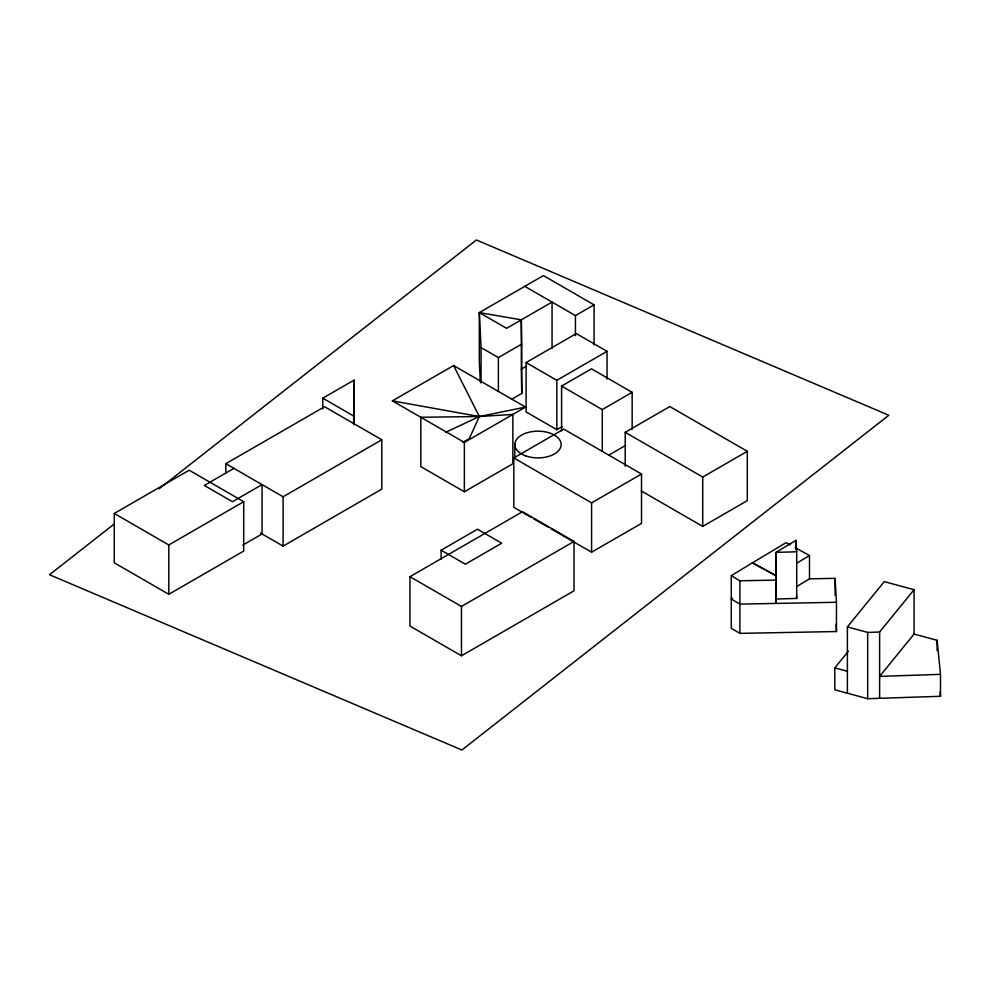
<?xml version="1.0" encoding="UTF-8"?>
<svg xmlns="http://www.w3.org/2000/svg" width="990" height="990" viewBox="0 0 990 990"><rect width="100%" height="100%" fill="white"/><g stroke="black" fill="none" stroke-linecap="round" stroke-linejoin="round"><path stroke-width="1.49" d="M796.641 586.575L809.498 578.841L835.102 578.333L836.463 602.279L836.463 631.533L739.889 633.365L731.264 628.279L731.264 575.697L752.474 562.803L775.987 575.685L775.999 552.37L795.774 540.441L796.715 551.801L796.715 598.443L775.999 599.012L775.999 552.37L796.715 551.801M353.616 423.695L354.074 380.123L322.789 398.178L322.789 408.981M453.593 365.533L525.566 407.088L464.36 442.419L392.399 400.876L453.593 365.533L479.346 416.53L469.297 438.607L462.738 442.394M847.39 693.198L847.39 626.918L884.256 581.625L914.055 589.706L914.055 634.058L879.615 676.38L940.5 674.351L940.5 696.292L867.673 698.705L834.818 689.783L834.818 667.854L848.393 651.173M879.615 698.309L879.615 632.028L914.055 589.706M113.961 524.18L49.5 574.732L461.897 750.024L888.797 415.268L476.388 239.976L158.957 488.899M732.588 598.207L731.264 599.024L739.889 604.11L836.463 602.279M796.604 563.285L809.486 555.526L795.18 547.656M114.271 513.464L189.164 470.225L243.713 501.707L243.713 551.059L168.807 594.297L114.271 562.803L114.271 513.464L168.807 544.958L243.713 501.707M480.311 381.707L479.333 361.932L479.333 312.593L543.411 275.591L594.062 304.846L594.062 344.928M225.831 472.948L225.831 463.704L324.534 406.717L381.793 439.783L381.793 489.134L283.103 546.109L260.469 533.041M233.925 468.369L204.311 485.471L232.452 501.707L262.065 484.617L262.065 533.957L242.748 545.106M481.066 347.577L498.378 357.576L521.755 344.087L521.322 319.832L479.333 312.593L481.066 347.577L481.066 383.043M524.787 286.345L575.438 315.587L594.062 304.846M225.831 463.704L283.103 496.77L381.793 439.783M562.11 426.616L556.826 429.672L526.086 411.927L526.086 362.575L576.304 333.581L607.043 351.326L607.043 379.083M511.372 399.428L521.755 393.426L521.322 369.183L526.655 366.102M526.086 362.575L556.826 380.321L607.043 351.326M561.59 430.786L561.59 386.075L591.463 368.825L632.152 392.325L632.152 429.326M530.962 517.201L513.822 507.301L513.822 457.962L563.755 429.128L641.52 474.037L641.52 523.376L591.587 552.197L550.725 528.611M561.59 386.075L602.279 409.563L632.152 392.325M464.36 491.77L512.857 463.766L512.857 414.414L479.346 416.53L420.8 417.273L420.8 466.612L464.36 491.77L464.36 442.419M625.222 466.24L625.222 432.308L669.822 406.568L747.314 451.304L747.314 500.655L702.714 526.395L641.26 490.916M441.119 550.205L477.489 529.205L501.732 543.201L465.362 564.201L441.119 550.205L441.119 559.449M608.776 455.165L625.655 445.413M409.947 576.7L522.51 511.706L574.027 541.456L574.027 590.795L461.464 655.788L409.947 626.039L409.947 576.7L461.464 606.437L574.027 541.456M513.822 457.962L591.587 502.858L641.52 474.037M625.222 432.308L702.714 477.056L747.314 451.304M445.884 432.197L479.346 416.53L525.566 407.088M847.39 626.918L867.673 632.424L879.615 632.028M731.264 575.697L739.889 580.784L776.247 580.091L776.247 603.417L775.999 599.012M392.399 400.876L479.346 416.53M914.055 634.058L937.109 640.307L940.5 674.351M834.818 667.854L847.39 671.27M775.987 575.697L752.462 562.803L786.085 542.644L789.983 544.785M479.333 312.593L506.608 328.334L552.061 302.086L552.061 348.356M533.598 518.723L548.089 527.088M322.789 398.178L353.616 415.986M940.079 692.035L940.5 696.292M796.48 595.609L796.715 598.443M836.043 624.047L836.463 631.533M775.999 575.685L776.247 580.091M809.486 555.526L809.498 578.841M937.109 640.307L937.109 650.541M867.673 632.424L867.673 698.705M835.102 578.333L835.102 595.275M739.889 580.784L739.889 633.365M702.714 477.056L702.714 526.395M602.279 409.563L602.279 451.205M591.587 502.858L591.587 552.197M575.438 315.587L575.438 335.635M556.826 380.321L556.826 429.672M521.755 344.087L521.755 393.426M521.322 319.832L521.322 369.183M514.837 444.065L514.837 457.937M498.378 357.576L498.378 391.508M461.464 606.437L461.464 655.788M354.074 380.123L354.074 424.834M283.103 496.77L283.103 546.109M168.807 544.958L168.807 594.297M795.774 540.441L795.774 549.19L795.774 540.441M525.69 455.87A23.154 13.365 0 0 0 561.12 445.017A23.154 13.365 0 0 0 527.125 432.729A23.154 13.365 0 0 0 525.69 455.87"/></g></svg>
